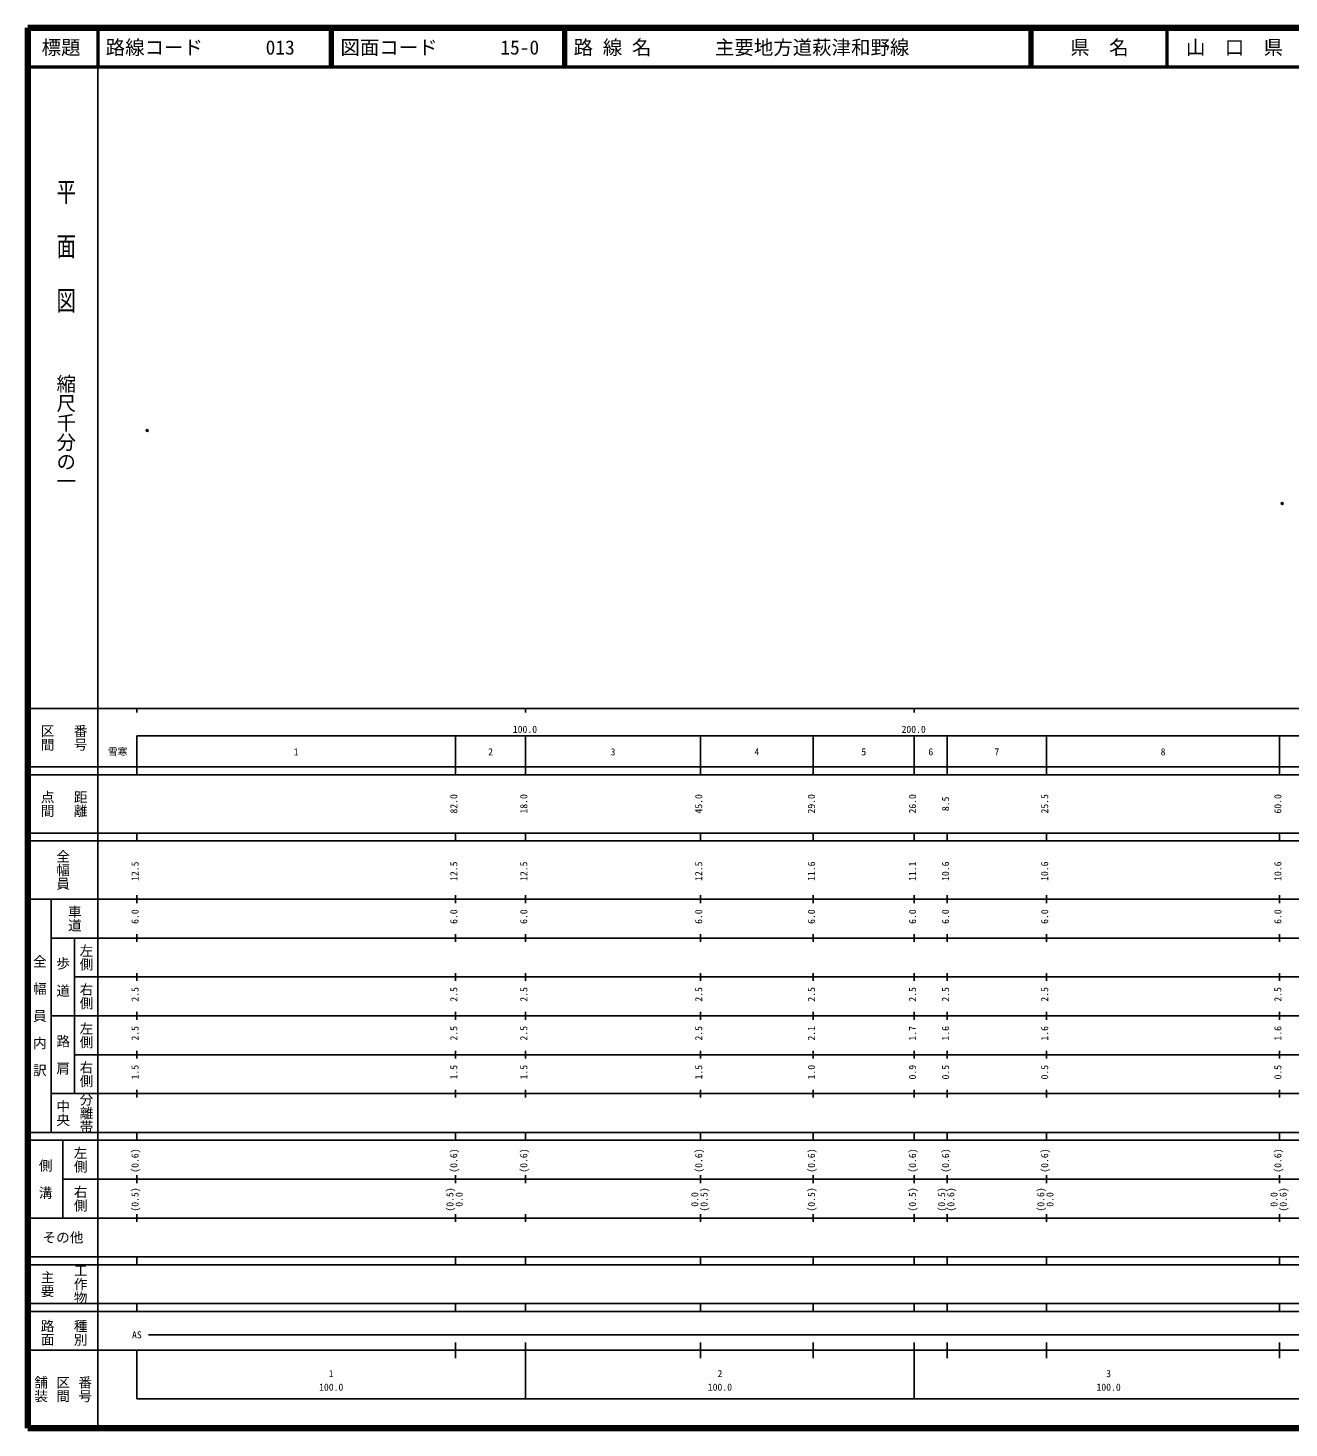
# Model space of a CAD drawing. Units: millimetres on the paper. Extents: x 40 to 680, y 20 to 380.
# Drawn here: x 40 to 364.4, y 20 to 380 of the extents above; entities that cross this region are included whole.
import ezdxf
from ezdxf.enums import TextEntityAlignment as Align

# ---------------------------------------------------------------- set-up
doc = ezdxf.new("R2010")
doc.units = ezdxf.units.MM
doc.header["$PDMODE"] = 32
doc.header["$PDSIZE"] = 0.5
doc.layers.add('M-OTRS', color=6, linetype='Continuous')
doc.layers.add('M-TTL-TXT', color=7, linetype='Continuous')
for name, color, linetype, lineweight in [('M-TTL', 2, 'Continuous', 140), ('M-TTL-BAND', 7, 'Continuous', 25), ('M-TTL-LINE', 7, 'Continuous', 50)]:
    doc.layers.add(name, color=color, linetype=linetype, lineweight=lineweight)
doc.styles.add('@ＭＳ ゴシック', font='')
doc.styles.add('ＭＳ ゴシック', font='')
doc.styles.get('@ＭＳ ゴシック').set_extended_font_data('@MS Gothic')
doc.styles.get('ＭＳ ゴシック').set_extended_font_data('MS Gothic')

msp = doc.modelspace()

# ---------------------------------------------------------------- linework, layer by layer
at = {"layer": 'M-OTRS'}
for p in [(70.678, 276.505), (362.671, 257.747)]:
    msp.add_point(p, dxfattribs=at)
at = {"layer": 'M-TTL'}
for p, q in [((40, 380), (40, 20)), ((680, 380), (40, 380)), ((40, 20), (680, 20))]:
    msp.add_line(p, q, dxfattribs=at)
at = {"layer": 'M-TTL-BAND'}
for p, q in [((58, 370), (58, 20)), ((40, 205), (579, 205)), ((68, 205), (68, 204)), ((168, 205), (168, 204)), ((268, 205), (268, 204)), ((68, 198), (579, 198)), ((68, 198), (68, 188)), ((150, 188), (150, 198)), ((168, 188), (168, 198)), ((213, 188), (213, 198)), ((242, 188), (242, 198)), ((268, 188), (268, 198)), ((276.5, 188), (276.5, 198)), ((302, 188), (302, 198)), ((362, 188), (362, 198)), ((40, 190), (579, 190)), ((40, 188), (579, 188)), ((40, 173), (579, 173)), ((68, 171), (68, 173)), ((150, 171), (150, 173)), ((168, 171), (168, 173)), ((213, 171), (213, 173)), ((242, 171), (242, 173)), ((268, 171), (268, 173)), ((276.5, 171), (276.5, 173)), ((302, 171), (302, 173)), ((362, 171), (362, 173)), ((40, 171), (579, 171)), ((40, 156), (579, 156)), ((46, 96), (46, 156)), ((68, 155), (68, 157)), ((150, 155), (150, 157)), ((168, 155), (168, 157)), ((213, 155), (213, 157)), ((242, 155), (242, 157)), ((268, 155), (268, 157)), ((276.5, 155), (276.5, 157)), ((302, 155), (302, 157)), ((362, 155), (362, 157)), ((46, 146), (579, 146)), ((52, 146), (52, 106)), ((68, 145), (68, 147)), ((150, 145), (150, 147)), ((168, 145), (168, 147)), ((213, 145), (213, 147)), ((242, 145), (242, 147)), ((268, 145), (268, 147)), ((276.5, 145), (276.5, 147)), ((302, 145), (302, 147)), ((362, 145), (362, 147)), ((68, 135), (68, 137)), ((150, 135), (150, 137)), ((168, 135), (168, 137)), ((213, 135), (213, 137)), ((242, 135), (242, 137)), ((268, 135), (268, 137)), ((276.5, 135), (276.5, 137)), ((302, 135), (302, 137)), ((362, 135), (362, 137)), ((52, 136), (579, 136)), ((46, 126), (579, 126)), ((68, 125), (68, 127)), ((150, 125), (150, 127)), ((168, 125), (168, 127)), ((213, 125), (213, 127)), ((242, 125), (242, 127)), ((268, 125), (268, 127)), ((276.5, 125), (276.5, 127)), ((302, 125), (302, 127)), ((362, 125), (362, 127)), ((52, 116), (579, 116)), ((68, 115), (68, 117)), ((150, 115), (150, 117)), ((168, 115), (168, 117)), ((213, 115), (213, 117)), ((242, 115), (242, 117)), ((268, 115), (268, 117)), ((276.5, 115), (276.5, 117)), ((302, 115), (302, 117)), ((362, 115), (362, 117)), ((46, 106), (579, 106)), ((68, 105), (68, 107)), ((150, 105), (150, 107)), ((168, 105), (168, 107)), ((213, 105), (213, 107)), ((242, 105), (242, 107)), ((268, 105), (268, 107)), ((276.5, 105), (276.5, 107)), ((302, 105), (302, 107)), ((362, 105), (362, 107)), ((40, 96), (579, 96)), ((40, 94), (579, 94)), ((49, 94), (49, 74)), ((68, 94), (68, 96)), ((150, 94), (150, 96)), ((168, 94), (168, 96)), ((213, 94), (213, 96)), ((242, 94), (242, 96)), ((268, 94), (268, 96)), ((276.5, 94), (276.5, 96)), ((302, 94), (302, 96)), ((362, 94), (362, 96)), ((49, 84), (579, 84)), ((68, 83), (68, 85)), ((150, 83), (150, 85)), ((168, 83), (168, 85)), ((213, 83), (213, 85)), ((242, 83), (242, 85)), ((268, 83), (268, 85)), ((276.5, 83), (276.5, 85)), ((302, 83), (302, 85)), ((362, 83), (362, 85)), ((40, 74), (579, 74)), ((68, 73), (68, 75)), ((150, 73), (150, 75)), ((168, 73), (168, 75)), ((213, 73), (213, 75)), ((242, 73), (242, 75)), ((268, 73), (268, 75)), ((276.5, 73), (276.5, 75)), ((302, 73), (302, 75)), ((362, 73), (362, 75)), ((40, 64), (579, 64)), ((40, 62), (579, 62)), ((68, 62), (68, 64)), ((150, 62), (150, 64)), ((168, 62), (168, 64)), ((213, 62), (213, 64)), ((242, 62), (242, 64)), ((268, 62), (268, 64)), ((276.5, 62), (276.5, 64)), ((302, 62), (302, 64)), ((362, 62), (362, 64)), ((40, 52), (579, 52)), ((68, 50), (68, 52)), ((150, 50), (150, 52)), ((168, 50), (168, 52)), ((213, 50), (213, 52)), ((242, 50), (242, 52)), ((268, 50), (268, 52)), ((276.5, 50), (276.5, 52)), ((302, 50), (302, 52)), ((362, 50), (362, 52)), ((40, 50), (579, 50)), ((71, 44), (565, 44)), ((40, 40), (579, 40)), ((68, 40), (68, 27.5)), ((150, 38), (150, 42)), ((168, 27.5), (168, 42)), ((213, 38), (213, 42)), ((242, 38), (242, 42)), ((268, 27.5), (268, 42)), ((276.5, 38), (276.5, 42)), ((302, 38), (302, 42)), ((362, 38), (362, 42)), ((68, 27.5), (579, 27.5))]:
    msp.add_line(p, q, dxfattribs=at)
at = {"layer": 'M-TTL-LINE'}
for p, q in [((58, 380), (58, 370)), ((117.75, 380), (117.75, 370)), ((118.25, 380), (118.25, 370)), ((177.75, 380), (177.75, 370)), ((178.25, 380), (178.25, 370)), ((297.75, 380), (297.75, 370)), ((298.25, 380), (298.25, 370)), ((333, 380), (333, 370)), ((40, 370), (680, 370))]:
    msp.add_line(p, q, dxfattribs=at)

# ---------------------------------------------------------------- texts
at = {"layer": 'M-TTL-BAND', "style": '@ＭＳ ゴシック', "width": 1.4}
msp.add_text('平  面  図', height=3.666, rotation=270, dxfattribs=at).set_placement((49.777, 306.475), align=Align.MIDDLE_RIGHT)
at = {"layer": 'M-TTL-BAND', "style": '@ＭＳ ゴシック'}
msp.add_text('縮尺千分の一', height=3.666, rotation=270, dxfattribs=at).set_placement((49.777, 261.03), align=Align.MIDDLE_RIGHT)
for s, p in [('区間', (45, 197.5)), ('番号', (53.5, 197.5)), ('点間', (45, 180.5)), ('距離', (53.5, 180.5)), ('全幅員', (49, 163.5)), ('車道', (52, 151)), ('左側', (55, 141)), ('全\u3000幅\u3000員\u3000内\u3000訳', (43, 126)), ('歩\u3000道', (49, 136)), ('右側', (55, 131)), ('左側', (55, 121)), ('路\u3000肩', (49, 116)), ('右側', (55, 111)), ('分離帯', (55, 101)), ('中央', (49, 101)), ('左側', (53.5, 89)), ('側\u3000溝', (44.5, 84)), ('右側', (53.5, 79)), ('工作物', (53.5, 57)), ('主要', (45, 57)), ('路面', (45, 44.5)), ('種別', (53.5, 44.5)), ('舗装', (43.333, 30)), ('区間', (49, 30)), ('番号', (54.667, 30))]:
    msp.add_text(s, height=2.566, rotation=270, dxfattribs=at).set_placement(p, align=Align.MIDDLE_CENTER)
at = {"layer": 'M-TTL-BAND', "style": 'ＭＳ ゴシック'}
for s, p in [('100.0', (167.844, 198.195)), ('200.0', (267.844, 198.195)), ('雪寒', (63.068, 192.405)), ('1', (109, 192.405)), ('2', (159, 192.405)), ('3', (190.5, 192.405)), ('4', (227.5, 192.405)), ('5', (255, 192.405)), ('6', (272.25, 192.405)), ('7', (289.25, 192.405)), ('8', (332, 192.405)), ('AS', (68, 42.5)), ('1', (118, 32.523)), ('2', (218, 32.523)), ('3', (318, 32.523)), ('100.0', (118, 29.033)), ('100.0', (218, 29.033)), ('100.0', (318, 29.033))]:
    msp.add_text(s, height=1.833, dxfattribs=at).set_placement(p, align=Align.BOTTOM_CENTER)
for s, p in [('82.0', (151, 180.5)), ('18.0', (169, 180.5)), ('45.0', (214, 180.5)), ('29.0', (243, 180.5)), ('26.0', (269, 180.5)), ('8.5', (277.5, 180.5)), ('25.5', (303, 180.5)), ('60.0', (363, 180.5)), ('12.5', (69, 163.174)), ('12.5', (151, 163.174)), ('12.5', (169, 163.174)), ('12.5', (214, 163.174)), ('11.6', (243, 163.174)), ('11.1', (269, 163.174)), ('10.6', (277.5, 163.174)), ('10.6', (303, 163.174)), ('10.6', (363, 163.174)), ('6.0', (69, 151.5)), ('6.0', (151, 151.5)), ('6.0', (169, 151.5)), ('6.0', (214, 151.5)), ('6.0', (243, 151.5)), ('6.0', (269, 151.5)), ('6.0', (277.5, 151.5)), ('6.0', (303, 151.5)), ('6.0', (363, 151.5)), ('2.5', (69, 131.5)), ('2.5', (151, 131.5)), ('2.5', (169, 131.5)), ('2.5', (214, 131.5)), ('2.5', (243, 131.5)), ('2.5', (269, 131.5)), ('2.5', (277.5, 131.5)), ('2.5', (303, 131.5)), ('2.5', (363, 131.5)), ('2.5', (69, 121.5)), ('2.5', (151, 121.5)), ('2.5', (169, 121.5)), ('2.5', (214, 121.5)), ('2.1', (243, 121.5)), ('1.7', (269, 121.5)), ('1.6', (277.5, 121.5)), ('1.6', (303, 121.5)), ('1.6', (363, 121.5)), ('1.5', (69, 111.5)), ('1.5', (151, 111.5)), ('1.5', (169, 111.5)), ('1.5', (214, 111.5)), ('1.0', (243, 111.5)), ('0.9', (269, 111.5)), ('0.5', (277.5, 111.5)), ('0.5', (303, 111.5)), ('0.5', (363, 111.5)), ('(0.6)', (69, 88.764)), ('(0.6)', (151, 88.764)), ('(0.6)', (169, 88.764)), ('(0.6)', (214, 88.764)), ('(0.6)', (243, 88.764)), ('(0.6)', (269, 88.764)), ('(0.6)', (277.5, 88.764)), ('(0.6)', (303, 88.764)), ('(0.6)', (363, 88.764)), ('(0.5)', (69, 78.764)), ('(0.5)', (150, 78.764)), ('0.0', (152.37, 78.764)), ('0.0', (213, 78.764)), ('(0.5)', (215.37, 78.764)), ('(0.5)', (243, 78.764)), ('(0.5)', (269, 78.764)), ('(0.5)', (276.5, 78.764)), ('(0.6)', (278.87, 78.764)), ('(0.6)', (302, 78.764)), ('0.0', (304.37, 78.764)), ('0.0', (362, 78.764)), ('(0.6)', (364.37, 78.764))]:
    msp.add_text(s, height=1.833, rotation=90, dxfattribs=at).set_placement(p, align=Align.BOTTOM_CENTER)
msp.add_text('その他', height=2.566, dxfattribs=at).set_placement((49, 69), align=Align.MIDDLE_CENTER)
at = {"layer": 'M-TTL-TXT', "style": 'ＭＳ ゴシック'}
for s, p in [('標題', (48.5, 375)), ('県\u3000名', (315.625, 375)), ('山\u3000口\u3000県', (350.375, 375))]:
    msp.add_text(s, height=3.666, dxfattribs=at).set_placement(p, align=Align.MIDDLE_CENTER)
for s, p in [('路線コード', (60, 375)), ('013', (101.142, 375)), ('図面コード', (120.38, 375)), ('15-0', (161.521, 375)), ('路 線 名', (180.38, 375)), ('主要地方道萩津和野線', (216.734, 375))]:
    msp.add_text(s, height=3.666, dxfattribs=at).set_placement(p, align=Align.MIDDLE_LEFT)

doc.saveas('drawing.dxf')
